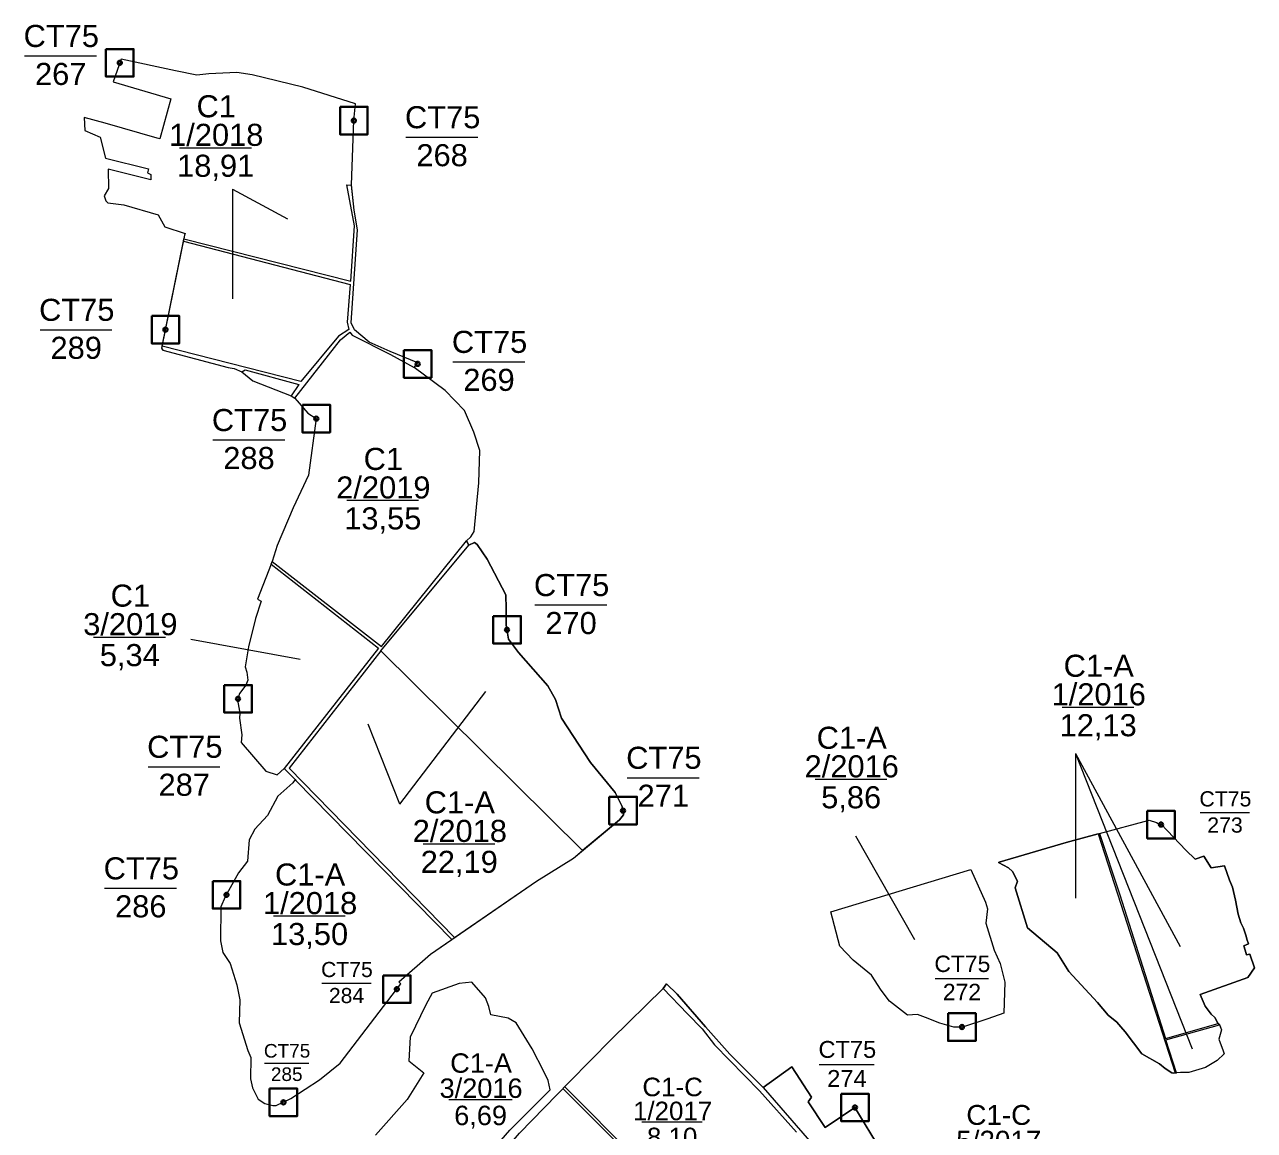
# Model space of a CAD drawing. Header units: metres. Extents: x 419597 to 422398, y 1527925 to 1532056.
# Drawn here: x 419597 to 421827, y 1530051 to 1532056 of the extents above; entities that cross this region are included whole.
import ezdxf
from ezdxf.enums import TextEntityAlignment as Align

# ---------------------------------------------------------------- set-up
doc = ezdxf.new("R2010")
doc.units = ezdxf.units.M
doc.header["$MEASUREMENT"] = 0
doc.layers.add('RanhOne', color=1, linetype='Continuous', lineweight=0)
doc.styles.add('Style-Arial', font='arial.ttf')

# ---------------------------------------------------------------- blocks, each defined once
blk = doc.blocks.new('*U0')
at = {"color": 0, "linetype": 'Continuous', "lineweight": -2, "ltscale": 10, "flags": 128}
blk.add_lwpolyline([(-150, 150), (150, 150), (150, -150), (-150, -150), (-150, 150)], close=True, dxfattribs=at)
at = {"color": 0, "linetype": 'Continuous', "lineweight": -2, "ltscale": 10}
blk.add_circle((-0.02828, 0.016065), 22.5, dxfattribs=at)
blk = doc.blocks.new('*U5')
at = {"layer": 'RanhOne', "color": 3, "linetype": 'Continuous', "lineweight": 13}
blk.add_line((-66.520877, -1.660429), (63.750129, -1.660429), dxfattribs=at)
at = {"layer": 'RanhOne', "color": 3, "linetype": 'Continuous', "lineweight": 13, "style": 'Style-Arial'}
for s, p in [('CT75', (-0.000029, 14.422722)), ('267', (-1.025137, -54.422685))]:
    blk.add_text(s, height=40, dxfattribs=at).set_placement(p, align=Align.CENTER)
blk = doc.blocks.new('*U6')
at = {"layer": 'RanhOne', "color": 3, "linetype": 'Continuous', "lineweight": 13}
blk.add_line((-66.520877, -1.660429), (63.750129, -1.660429), dxfattribs=at)
at = {"layer": 'RanhOne', "color": 3, "linetype": 'Continuous', "lineweight": 13, "style": 'Style-Arial'}
for s, p in [('CT75', (-0.000029, 14.422722)), ('289', (-1.025137, -54.422685))]:
    blk.add_text(s, height=40, dxfattribs=at).set_placement(p, align=Align.CENTER)
blk = doc.blocks.new('*U7')
at = {"layer": 'RanhOne', "color": 3, "linetype": 'Continuous', "lineweight": 13}
blk.add_line((-66.520877, -1.660429), (63.750129, -1.660429), dxfattribs=at)
at = {"layer": 'RanhOne', "color": 3, "linetype": 'Continuous', "lineweight": 13, "style": 'Style-Arial'}
for s, p in [('CT75', (-0.000029, 14.422722)), ('288', (-1.025137, -54.422685))]:
    blk.add_text(s, height=40, dxfattribs=at).set_placement(p, align=Align.CENTER)
blk = doc.blocks.new('*U8')
at = {"layer": 'RanhOne', "color": 3, "linetype": 'Continuous', "lineweight": 13}
blk.add_line((-66.520877, -1.660429), (63.750129, -1.660429), dxfattribs=at)
at = {"layer": 'RanhOne', "color": 3, "linetype": 'Continuous', "lineweight": 13, "style": 'Style-Arial'}
for s, p in [('CT75', (-0.000029, 14.422722)), ('287', (-1.025137, -54.422685))]:
    blk.add_text(s, height=40, dxfattribs=at).set_placement(p, align=Align.CENTER)
blk = doc.blocks.new('*U9')
at = {"layer": 'RanhOne', "color": 3, "linetype": 'Continuous', "lineweight": 13}
blk.add_line((-66.520877, -1.660429), (63.750129, -1.660429), dxfattribs=at)
at = {"layer": 'RanhOne', "color": 3, "linetype": 'Continuous', "lineweight": 13, "style": 'Style-Arial'}
for s, p in [('CT75', (-0.000029, 14.422722)), ('286', (-1.025137, -54.422685))]:
    blk.add_text(s, height=40, dxfattribs=at).set_placement(p, align=Align.CENTER)
blk = doc.blocks.new('*U10')
at = {"layer": 'RanhOne', "color": 3, "linetype": 'Continuous', "lineweight": 13}
blk.add_line((-66.520877, -1.660429), (63.750129, -1.660429), dxfattribs=at)
at = {"layer": 'RanhOne', "color": 3, "linetype": 'Continuous', "lineweight": 13, "style": 'Style-Arial'}
for s, p in [('CT75', (-0.000029, 14.422722)), ('271', (-1.025137, -54.422685))]:
    blk.add_text(s, height=40, dxfattribs=at).set_placement(p, align=Align.CENTER)
blk = doc.blocks.new('*U11')
at = {"layer": 'RanhOne', "color": 3, "linetype": 'Continuous', "lineweight": 13}
blk.add_line((-66.520877, -1.660429), (63.750129, -1.660429), dxfattribs=at)
at = {"layer": 'RanhOne', "color": 3, "linetype": 'Continuous', "lineweight": 13, "style": 'Style-Arial'}
for s, p in [('CT75', (-0.000029, 14.422722)), ('270', (-1.025137, -54.422685))]:
    blk.add_text(s, height=40, dxfattribs=at).set_placement(p, align=Align.CENTER)
blk = doc.blocks.new('*U12')
at = {"layer": 'RanhOne', "color": 3, "linetype": 'Continuous', "lineweight": 13}
blk.add_line((-66.520877, -1.660429), (63.750129, -1.660429), dxfattribs=at)
at = {"layer": 'RanhOne', "color": 3, "linetype": 'Continuous', "lineweight": 13, "style": 'Style-Arial'}
for s, p in [('CT75', (-0.000029, 14.422722)), ('269', (-1.025137, -54.422685))]:
    blk.add_text(s, height=40, dxfattribs=at).set_placement(p, align=Align.CENTER)
blk = doc.blocks.new('*U13')
at = {"layer": 'RanhOne', "color": 3, "linetype": 'Continuous', "lineweight": 13}
blk.add_line((-66.520877, -1.660429), (63.750129, -1.660429), dxfattribs=at)
at = {"layer": 'RanhOne', "color": 3, "linetype": 'Continuous', "lineweight": 13, "style": 'Style-Arial'}
for s, p in [('CT75', (-0.000029, 14.422722)), ('268', (-1.025137, -54.422685))]:
    blk.add_text(s, height=40, dxfattribs=at).set_placement(p, align=Align.CENTER)
blk = doc.blocks.new('*U18')
at = {"layer": 'RanhOne', "color": 3, "linetype": 'Continuous', "lineweight": 13}
blk.add_line((-66.520877, -1.660429), (63.750129, -1.660429), dxfattribs=at)
at = {"layer": 'RanhOne', "color": 3, "linetype": 'Continuous', "lineweight": 13, "style": 'Style-Arial'}
blk.add_text('18,91', height=40, dxfattribs=at).set_placement((-1.025137, -54.422685), align=Align.CENTER)
at = {"layer": 'RanhOne', "color": 3, "linetype": 'Continuous', "lineweight": 13, "insert": (-0.000029, 1.089388), "char_height": 40, "attachment_point": 8, "line_spacing_factor": 0.776524, "style": 'Style-Arial'}
blk.add_mtext('C1\\P1/2018', dxfattribs=at)
blk = doc.blocks.new('*U19')
at = {"layer": 'RanhOne', "color": 3, "linetype": 'Continuous', "lineweight": 13}
blk.add_line((-66.520877, -1.660429), (63.750129, -1.660429), dxfattribs=at)
at = {"layer": 'RanhOne', "color": 3, "linetype": 'Continuous', "lineweight": 13, "style": 'Style-Arial'}
blk.add_text('13,55', height=40, dxfattribs=at).set_placement((-1.025137, -54.422685), align=Align.CENTER)
at = {"layer": 'RanhOne', "color": 3, "linetype": 'Continuous', "lineweight": 13, "insert": (-0.000029, 1.089388), "char_height": 40, "attachment_point": 8, "line_spacing_factor": 0.776524, "style": 'Style-Arial'}
blk.add_mtext('C1\\P2/2019', dxfattribs=at)
blk = doc.blocks.new('*U20')
at = {"layer": 'RanhOne', "color": 3, "linetype": 'Continuous', "lineweight": 13}
blk.add_line((-66.520877, -1.660429), (63.750129, -1.660429), dxfattribs=at)
at = {"layer": 'RanhOne', "color": 3, "linetype": 'Continuous', "lineweight": 13, "style": 'Style-Arial'}
blk.add_text('5,34', height=40, dxfattribs=at).set_placement((-1.025137, -54.422685), align=Align.CENTER)
at = {"layer": 'RanhOne', "color": 3, "linetype": 'Continuous', "lineweight": 13, "insert": (-0.000029, 1.089388), "char_height": 40, "attachment_point": 8, "line_spacing_factor": 0.776524, "style": 'Style-Arial'}
blk.add_mtext('C1\\P3/2019', dxfattribs=at)
blk = doc.blocks.new('*U21')
at = {"layer": 'RanhOne', "color": 3, "linetype": 'Continuous', "lineweight": 13}
blk.add_line((-66.520877, -1.660429), (63.750129, -1.660429), dxfattribs=at)
at = {"layer": 'RanhOne', "color": 3, "linetype": 'Continuous', "lineweight": 13, "style": 'Style-Arial'}
blk.add_text('13,50', height=40, dxfattribs=at).set_placement((-1.025137, -54.422685), align=Align.CENTER)
at = {"layer": 'RanhOne', "color": 3, "linetype": 'Continuous', "lineweight": 13, "insert": (-0.000029, 1.089388), "char_height": 40, "attachment_point": 8, "line_spacing_factor": 0.776524, "style": 'Style-Arial'}
blk.add_mtext('C1-A\\P1/2018', dxfattribs=at)
blk = doc.blocks.new('*U22')
at = {"layer": 'RanhOne', "color": 3, "linetype": 'Continuous', "lineweight": 13}
blk.add_line((-66.520877, -1.660429), (63.750129, -1.660429), dxfattribs=at)
at = {"layer": 'RanhOne', "color": 3, "linetype": 'Continuous', "lineweight": 13, "style": 'Style-Arial'}
blk.add_text('22,19', height=40, dxfattribs=at).set_placement((-1.025137, -54.422685), align=Align.CENTER)
at = {"layer": 'RanhOne', "color": 3, "linetype": 'Continuous', "lineweight": 13, "insert": (-0.000029, 1.089388), "char_height": 40, "attachment_point": 8, "line_spacing_factor": 0.776524, "style": 'Style-Arial'}
blk.add_mtext('C1-A\\P2/2018', dxfattribs=at)
blk = doc.blocks.new('*U23')
at = {"layer": 'RanhOne', "color": 3, "linetype": 'Continuous', "lineweight": 13}
blk.add_line((-66.520877, -1.660429), (63.750129, -1.660429), dxfattribs=at)
at = {"layer": 'RanhOne', "color": 3, "linetype": 'Continuous', "lineweight": 13, "style": 'Style-Arial'}
blk.add_text('12,13', height=40, dxfattribs=at).set_placement((-1.025137, -54.422685), align=Align.CENTER)
at = {"layer": 'RanhOne', "color": 3, "linetype": 'Continuous', "lineweight": 13, "insert": (-0.000029, 1.089388), "char_height": 40, "attachment_point": 8, "line_spacing_factor": 0.776524, "style": 'Style-Arial'}
blk.add_mtext('C1-A\\P1/2016', dxfattribs=at)
blk = doc.blocks.new('*U24')
at = {"layer": 'RanhOne', "color": 3, "linetype": 'Continuous', "lineweight": 13}
blk.add_line((-66.520877, -1.660429), (63.750129, -1.660429), dxfattribs=at)
at = {"layer": 'RanhOne', "color": 3, "linetype": 'Continuous', "lineweight": 13, "style": 'Style-Arial'}
blk.add_text('5,86', height=40, dxfattribs=at).set_placement((-1.025137, -54.422685), align=Align.CENTER)
at = {"layer": 'RanhOne', "color": 3, "linetype": 'Continuous', "lineweight": 13, "insert": (-0.000029, 1.089388), "char_height": 40, "attachment_point": 8, "line_spacing_factor": 0.776524, "style": 'Style-Arial'}
blk.add_mtext('C1-A\\P2/2016', dxfattribs=at)
blk = doc.blocks.new('*U28')
at = {"layer": 'RanhOne', "color": 3, "linetype": 'Continuous', "lineweight": 13}
blk.add_line((-66.520877, -1.660429), (63.750129, -1.660429), dxfattribs=at)
at = {"layer": 'RanhOne', "color": 3, "linetype": 'Continuous', "lineweight": 13, "style": 'Style-Arial'}
blk.add_text('8,10', height=40, dxfattribs=at).set_placement((-1.025137, -54.422685), align=Align.CENTER)
at = {"layer": 'RanhOne', "color": 3, "linetype": 'Continuous', "lineweight": 13, "insert": (-0.000029, 1.089388), "char_height": 40, "attachment_point": 8, "line_spacing_factor": 0.776524, "style": 'Style-Arial'}
blk.add_mtext('C1-C\\P1/2017', dxfattribs=at)
blk = doc.blocks.new('*U30')
at = {"layer": 'RanhOne', "color": 3, "linetype": 'Continuous', "lineweight": 13}
blk.add_line((-66.520877, -1.660429), (63.750129, -1.660429), dxfattribs=at)
at = {"layer": 'RanhOne', "color": 3, "linetype": 'Continuous', "lineweight": 13, "style": 'Style-Arial'}
blk.add_text('5,52', height=40, dxfattribs=at).set_placement((-1.025137, -54.422685), align=Align.CENTER)
at = {"layer": 'RanhOne', "color": 3, "linetype": 'Continuous', "lineweight": 13, "insert": (-0.000029, 1.089388), "char_height": 40, "attachment_point": 8, "line_spacing_factor": 0.776524, "style": 'Style-Arial'}
blk.add_mtext('C1-C\\P5/2017', dxfattribs=at)
blk = doc.blocks.new('*U52')
at = {"layer": 'RanhOne', "color": 3, "linetype": 'Continuous', "lineweight": 13}
blk.add_line((-66.520877, -1.660429), (63.750129, -1.660429), dxfattribs=at)
at = {"layer": 'RanhOne', "color": 3, "linetype": 'Continuous', "lineweight": 13, "style": 'Style-Arial'}
for s, p in [('CT75', (-0.000029, 14.422722)), ('284', (-1.025137, -54.422685))]:
    blk.add_text(s, height=40, dxfattribs=at).set_placement(p, align=Align.CENTER)
blk = doc.blocks.new('*U53')
at = {"layer": 'RanhOne', "color": 3, "linetype": 'Continuous', "lineweight": 13}
blk.add_line((-66.520877, -1.660429), (63.750129, -1.660429), dxfattribs=at)
at = {"layer": 'RanhOne', "color": 3, "linetype": 'Continuous', "lineweight": 13, "style": 'Style-Arial'}
for s, p in [('CT75', (-0.000029, 14.422722)), ('272', (-1.025137, -54.422685))]:
    blk.add_text(s, height=40, dxfattribs=at).set_placement(p, align=Align.CENTER)
blk = doc.blocks.new('*U54')
at = {"layer": 'RanhOne', "color": 3, "linetype": 'Continuous', "lineweight": 13}
blk.add_line((-66.520877, -1.660429), (63.750129, -1.660429), dxfattribs=at)
at = {"layer": 'RanhOne', "color": 3, "linetype": 'Continuous', "lineweight": 13, "style": 'Style-Arial'}
for s, p in [('CT75', (-0.000029, 14.422722)), ('273', (-1.025137, -54.422685))]:
    blk.add_text(s, height=40, dxfattribs=at).set_placement(p, align=Align.CENTER)
blk = doc.blocks.new('*U56')
at = {"layer": 'RanhOne', "color": 3, "linetype": 'Continuous', "lineweight": 13}
blk.add_line((-66.520877, -1.660429), (63.750129, -1.660429), dxfattribs=at)
at = {"layer": 'RanhOne', "color": 3, "linetype": 'Continuous', "lineweight": 13, "style": 'Style-Arial'}
for s, p in [('CT75', (-0.000029, 14.422722)), ('285', (-1.025137, -54.422685))]:
    blk.add_text(s, height=40, dxfattribs=at).set_placement(p, align=Align.CENTER)
blk = doc.blocks.new('*U57')
at = {"layer": 'RanhOne', "color": 3, "linetype": 'Continuous', "lineweight": 13}
blk.add_line((-66.520877, -1.660429), (63.750129, -1.660429), dxfattribs=at)
at = {"layer": 'RanhOne', "color": 3, "linetype": 'Continuous', "lineweight": 13, "style": 'Style-Arial'}
blk.add_text('6,69', height=40, dxfattribs=at).set_placement((-1.025137, -54.422685), align=Align.CENTER)
at = {"layer": 'RanhOne', "color": 3, "linetype": 'Continuous', "lineweight": 13, "insert": (-0.000029, 1.089388), "char_height": 40, "attachment_point": 8, "line_spacing_factor": 0.776524, "style": 'Style-Arial'}
blk.add_mtext('C1-A\\P3/2016', dxfattribs=at)
blk = doc.blocks.new('*U63')
at = {"layer": 'RanhOne', "color": 3, "linetype": 'Continuous', "lineweight": 13}
blk.add_line((-66.520877, -1.660429), (63.750129, -1.660429), dxfattribs=at)
at = {"layer": 'RanhOne', "color": 3, "linetype": 'Continuous', "lineweight": 13, "style": 'Style-Arial'}
for s, p in [('CT75', (-0.000029, 14.422722)), ('274', (-1.025137, -54.422685))]:
    blk.add_text(s, height=40, dxfattribs=at).set_placement(p, align=Align.CENTER)

msp = doc.modelspace()

# ---------------------------------------------------------------- linework, layer by layer
at = {"layer": 'RanhOne', "color": 7, "linetype": 'Continuous', "lineweight": 0}
for p, q in [((419973.677271, 1531757.143096), (420073.598319, 1531703.530494)), ((419973.677271, 1531757.143096), (419973.677271, 1531558.532775)), ((419898.127211, 1530941.683235), (420096.44612, 1530905.433805)), ((420277.357181, 1530642.070601), (420433.026862, 1530846.773264)), ((420277.357181, 1530642.070601), (420219.780723, 1530787.06832)), ((421502.423609, 1530734.108469), (421502.423609, 1530471.833183)), ((421502.423609, 1530734.108469), (421692.212673, 1530384.408088)), ((421502.423609, 1530734.108469), (421713.537287, 1530198.896301)), ((421103.65333, 1530584.846111), (421210.276399, 1530397.202005)), ((420769.86, 1529929.96), (420573.078037, 1530126.732298)), ((420573.092473, 1530126.717862), (420573.203328, 1530126.607013)), ((420778.17, 1529927.68), (420576.261545, 1530130.020534))]:
    msp.add_line(p, q, dxfattribs=at)
at = {"layer": 'RanhOne', "color": 3, "linetype": 'Continuous', "lineweight": 0}
for p, q in [((419846.1364, 1531472.5444), (419884.8743, 1531662.8236)), ((419884.8743, 1531662.8236), (419885.7894, 1531667.3183)), ((420080.236, 1531382.529), (420086.626, 1531378.654)), ((420242.98, 1530920.567), (420402.261, 1531111.914)), ((420397.915, 1531119.55), (420402.261, 1531111.914)), ((420043.9115, 1531077.1388), (420045.9947, 1531082.4896)), ((420242.98, 1530920.567), (420608.3412, 1530558.2781)), ((420067.415, 1530707.02), (420087.2723, 1530686.7898)), ((421546.0203, 1530589.201), (421635.891, 1530613.129)), ((421543.4839, 1530588.5257), (421546.0203, 1530589.201)), ((421543.4839, 1530588.5257), (421682.6614, 1530155.0107)), ((420371.5753, 1530397.1481), (420376.6004, 1530400.603)), ((420754.763, 1530308.266), (420760.83, 1530316.7)), ((420760.83, 1530316.7), (420780.36, 1530298.02)), ((420780.36, 1530298.02), (420831.46, 1530238.76)), ((420831.46, 1530238.76), (420875.53, 1530189.11)), ((420875.53, 1530189.11), (420935.86, 1530128.535)), ((421682.6614, 1530155.0107), (421685.3286, 1530155.2393))]:
    msp.add_line(p, q, dxfattribs=at)
at = {"layer": 'RanhOne', "color": 3, "linetype": 'Continuous', "lineweight": 0, "flags": 128}
for points in [[(420189.5627, 1531764.5018), (420189.502, 1531765.033), (420193.639, 1531881.504), (420196.901, 1531911.956), (420101.3, 1531942.28), (420009.46, 1531964.59), (419981.57, 1531968.64), (419931.27, 1531966.28), (419909.08, 1531963.95), (419870.721, 1531971.688), (419772.1387, 1531992.9524), (419757.769, 1531951.694), (419862.045, 1531921.239), (419842.372, 1531848.2475), (419837.3, 1531849.71), (419742.88, 1531877.13), (419704.9358, 1531887.3758), (419706.152, 1531863.739), (419734.25, 1531851.635), (419743.605, 1531813.467), (419821.79, 1531794.313), (419819.98, 1531786.577), (419825.733, 1531783.755), (419826.099, 1531774.453), (419748.575, 1531793.272), (419748.971, 1531758.696), (419741.493, 1531745.422), (419744.082, 1531736.009), (419748.142, 1531732.338), (419777.016, 1531728.665), (419838.925, 1531710.74), (419851.421, 1531688.932), (419887.9713, 1531676.7158), (419887.17, 1531674.1), (419885.7894, 1531667.3183)], [(419885.7894, 1531667.3183), (420188.573, 1531590.212), (420195.222, 1531691.003), (420181.348, 1531765.046), (420189.5627, 1531764.5018)], [(420303.47, 1531433.8), (420310.05, 1531442.26), (420259.89, 1531462.67), (420221.82, 1531480.09), (420195.24, 1531501.97), (420188.91, 1531514.99), (420200.675, 1531683.774), (420194.709, 1531719.457), (420189.5627, 1531764.5018)], [(419884.8743, 1531662.8236), (420187.066, 1531584.223), (420181.563, 1531515.854), (420185.022, 1531502.588), (420166.086, 1531490.483), (420097.948, 1531408.669), (420000.502, 1531433.434), (419846.1364, 1531472.5444)], [(420086.626, 1531378.654), (420169.914, 1531483.88), (420186.666, 1531497.903), (420191.073, 1531492.636), (420260.214, 1531457.733), (420303.47, 1531433.8)], [(419846.1364, 1531472.5444), (419845.37, 1531468.78), (419846.5735, 1531466.7723), (419847.57, 1531465.11)], [(419847.57, 1531465.11), (419966.11, 1531433.95), (419976.98, 1531432.09), (419990.979, 1531425.956)], [(419990.979, 1531425.956), (419996.622, 1531429.575), (420094.194, 1531402.956), (420080.236, 1531382.529)], [(419990.979, 1531425.956), (420010.671, 1531409.987), (420080.236, 1531382.529)], [(420397.915, 1531119.55), (420406.218, 1531127.238), (420412.254, 1531136.809), (420420.269, 1531224.736), (420422.04, 1531283.31), (420411.58, 1531316.52), (420394.44, 1531356.05), (420359.72, 1531392.07), (420303.47, 1531433.8)], [(420086.626, 1531378.654), (420110.551, 1531351.416), (420125.77, 1531341.57), (420111.8515, 1531238.7038), (420083.798, 1531179.59), (420054.752, 1531111.047), (420045.9947, 1531082.4896)], [(420045.9947, 1531082.4896), (420244.081, 1530927.953), (420397.915, 1531119.55)], [(420402.261, 1531111.914), (420412.465, 1531116.804), (420417.274, 1531113.206), (420435.362, 1531086.672), (420469.521, 1531021.895), (420470.193, 1530996.723), (420470.102, 1530967.355), (420471.424, 1530959.631), (420474.25, 1530941.19), (420492.15, 1530917.04), (420545.58, 1530857.01), (420559.57, 1530831.83), (420570.64, 1530798.48), (420623.18, 1530717.76), (420667.87, 1530663.68), (420680.15, 1530638.08), (420682.9, 1530622.96), (420675.34, 1530614.03), (420608.3412, 1530558.2781)], [(420043.9115, 1531077.1388), (420019.236, 1531013.758), (420026.115, 1531010.025), (420015.48, 1530978.88), (420002.85, 1530927.26), (419996.68, 1530891.35), (419999.61, 1530881.819), (420001.801, 1530867.207), (419998.02, 1530857.91), (419986.84, 1530842.79), (419983.04, 1530830.76), (419985.4854, 1530817.7934), (419987.47, 1530807.27), (419986.82, 1530798.08), (419990.55, 1530768.03), (419989.69, 1530753.89), (420034.25, 1530702.03), (420055.064, 1530695.426), (420067.415, 1530707.02)], [(420043.9115, 1531077.1388), (420238.542, 1530925.265), (420067.415, 1530707.02)], [(420242.98, 1530920.567), (420076.8598, 1530707.4877), (420376.6004, 1530400.603)], [(420087.2723, 1530686.7898), (420083.23, 1530681.15), (420055.92, 1530656.57), (420037.46, 1530621.45), (420014.19, 1530597.138), (420004.39, 1530577.42), (420001.33, 1530538.77), (419984.48, 1530517.64), (419960.736, 1530474.096), (419952.914, 1530456.177), (419951.889, 1530394.804), (419956.138, 1530373.201), (419969.482, 1530353.43), (419981.603, 1530314.666), (419987.449, 1530287.773), (419986.278, 1530245.694), (420001.429, 1530195.57), (420006.845, 1530182.725), (420006.477, 1530144.149), (420010.358, 1530127.746), (420020.548, 1530107.502), (420032.737, 1530099.372), (420046.899, 1530096.084), (420052.983, 1530095.934), (420079.391, 1530108.509), (420131.3399, 1530142.3234), (420169.308, 1530172.98), (420279.137, 1530316.658), (420275.48, 1530320.45), (420332.67, 1530370.4), (420371.5753, 1530397.1481)], [(420087.2723, 1530686.7898), (420088.9658, 1530685.0645), (420371.5753, 1530397.1481)], [(421635.891, 1530613.129), (421649.138, 1530608.87), (421655.997, 1530604.732), (421657.33, 1530605.88)], [(421760.8923, 1530244.9523), (421759.69, 1530246.24), (421754.77, 1530255.53), (421748.42, 1530261.55), (421737.55, 1530275.83), (421728.21, 1530296.95), (421814.83, 1530327.91), (421826.6, 1530345.65), (421818.09, 1530370.63), (421812.3, 1530369.42), (421809.97, 1530377.5), (421807.39, 1530385.71), (421816.1, 1530388.84), (421812.66, 1530397.62), (421811.57, 1530403.19), (421807.01, 1530417.63), (421801.97, 1530427.32), (421797.39, 1530442.62), (421792.484, 1530468.348), (421786.59, 1530491.89), (421781.71, 1530504.34), (421772.45, 1530530.41), (421748.43, 1530526.91), (421734.93, 1530547.98), (421719.37, 1530542.86), (421702.278, 1530558.92), (421657.33, 1530605.88)], [(421543.4839, 1530588.5257), (421485.344, 1530573.046), (421363.693, 1530536.858), (421362.4699, 1530536.5492), (421380.63, 1530526.71), (421388.26, 1530520.08), (421396.82, 1530502.79), (421392.71, 1530490.44), (421415.42, 1530418.23), (421468.74, 1530372.9), (421490.37, 1530338.85), (421542.19, 1530282.51), (421561.62, 1530259.54), (421577.18, 1530246.78), (421584.61, 1530238.32), (421592.38, 1530229.33), (421622.65, 1530189.71), (421654.41, 1530171.42), (421664.79, 1530163), (421676.77, 1530155.2), (421679.62, 1530154.75), (421682.6614, 1530155.0107)], [(421546.0203, 1530589.201), (421582.4337, 1530477.6372), (421665.3808, 1530217.7413), (421760.8923, 1530244.9523)], [(420376.6004, 1530400.603), (420524.81, 1530502.5), (420592, 1530544.68), (420608.3412, 1530558.2781)], [(421374.205, 1530319.865), (421372.37, 1530263.323), (421343.495, 1530253.297), (421297.57, 1530238.24), (421281.74, 1530237.92), (421256.53, 1530245.38), (421230.55, 1530255.82), (421216, 1530260.83), (421197.65, 1530260.03), (421165.29, 1530285.38), (421149.78, 1530304.88), (421132.15, 1530332.38), (421099.28, 1530359.52), (421075.27, 1530384.88), (421058.5412, 1530447.2639), (421312.224, 1530523.863), (421338.869, 1530464.762), (421342.8, 1530452.79), (421339.7, 1530426.51), (421354.95, 1530377.77), (421365.935, 1530353.403), (421374.205, 1530319.865)], [(420549.7606, 1530124.5482), (420546.164, 1530141.443), (420538.294, 1530157.441), (420517.1909, 1530198.6083), (420488.4514, 1530246.0816), (420473.874, 1530254.4829), (420442.05, 1530260.464), (420438.428, 1530275.698), (420432.6572, 1530291.446), (420407.5372, 1530319.843), (420385.013, 1530317.375), (420336.07, 1530299.797), (420324.34, 1530278.479), (420296.221, 1530219.93), (420293.562, 1530177.048), (420321.042, 1530155.041), (420290.47, 1530106.61), (420233.35, 1530041.93)], [(420416.51, 1529957.38), (420454.9741, 1530000), (420494.5097, 1530045.5711), (420584.761, 1530138.801), (420661.027, 1530216.231), (420754.763, 1530308.266), (420798.53, 1530262.439), (420825.311, 1530235.192), (420847.513, 1530206.076), (420929.55, 1530122.611), (420996.254, 1530047.832)], [(421685.3286, 1530155.2393), (421666.2008, 1530215.1717), (421763.1956, 1530242.304)], [(421763.1956, 1530242.304), (421766.89, 1530233.01), (421762.1, 1530216.47), (421769.8, 1530195.17), (421771.83, 1530189.57), (421758.97, 1530177.39), (421738.07, 1530164.61), (421707.46, 1530155.68), (421692.57, 1530155.86), (421685.3286, 1530155.2393)], [(421760.8923, 1530244.9523), (421763.07, 1530242.62), (421763.1956, 1530242.304)], [(420935.86, 1530128.535), (420988.105, 1530165.865), (421023.7047, 1530111.192), (421017.325, 1530102.468), (421048.111, 1530056.122), (421102.045, 1530092.6), (421150.107, 1530013.956), (421164.629, 1530007.763), (421179.408, 1530004.505), (421186.368, 1529980.685)], [(420405.4888, 1529969.2478), (420476.6581, 1530051.4385), (420549.7606, 1530124.5482)], [(420935.86, 1530128.535), (421047.8477, 1530000), (421095.328, 1529945.504), (421112.0756, 1529925.4045)]]:
    msp.add_lwpolyline(points, dxfattribs=at)
at = {"layer": 'RanhOne', "color": 3, "linetype": 'Continuous', "lineweight": 13, "flags": 128}
for points in [[(420682.9, 1530622.96), (420680.15, 1530638.08), (420667.87, 1530663.68), (420623.18, 1530717.76), (420570.64, 1530798.48), (420559.57, 1530831.83), (420545.58, 1530857.01), (420492.15, 1530917.04), (420474.25, 1530941.19), (420471.424, 1530959.631), (420470.102, 1530967.355), (420470.193, 1530996.723), (420469.521, 1531021.895), (420435.362, 1531086.672), (420417.274, 1531113.206), (420412.465, 1531116.804), (420402.261, 1531111.914), (420397.915, 1531119.55), (420406.218, 1531127.238), (420412.254, 1531136.809), (420420.269, 1531224.736), (420422.04, 1531283.31), (420411.58, 1531316.52), (420394.44, 1531356.05), (420359.72, 1531392.07), (420303.47, 1531433.8), (420310.05, 1531442.26), (420259.89, 1531462.67), (420221.82, 1531480.09), (420195.24, 1531501.97), (420188.91, 1531514.99), (420200.675, 1531683.774), (420194.709, 1531719.457), (420189.502, 1531765.033), (420193.639, 1531881.504), (420196.901, 1531911.956), (420101.3, 1531942.28), (420009.46, 1531964.59), (419981.57, 1531968.64), (419931.27, 1531966.28), (419909.08, 1531963.95), (419870.721, 1531971.688), (419772.1387, 1531992.9524), (419757.769, 1531951.694), (419862.045, 1531921.239), (419842.372, 1531848.2475), (419837.3, 1531849.71), (419742.88, 1531877.13), (419704.9358, 1531887.3758), (419706.152, 1531863.739), (419734.25, 1531851.635), (419743.605, 1531813.467), (419821.79, 1531794.313), (419819.98, 1531786.577), (419825.733, 1531783.755), (419826.099, 1531774.453), (419748.575, 1531793.272), (419748.971, 1531758.696), (419741.493, 1531745.422), (419744.082, 1531736.009), (419748.142, 1531732.338), (419777.016, 1531728.665), (419838.925, 1531710.74), (419851.421, 1531688.932), (419887.9713, 1531676.7158), (419887.17, 1531674.1), (419845.37, 1531468.78), (419847.57, 1531465.11), (419966.11, 1531433.95), (419976.98, 1531432.09), (419990.979, 1531425.956), (420010.671, 1531409.987), (420080.236, 1531382.529), (420086.626, 1531378.654), (420110.551, 1531351.416), (420125.77, 1531341.57), (420111.8515, 1531238.7038), (420083.798, 1531179.59), (420054.752, 1531111.047), (420045.9947, 1531082.4896), (420043.9115, 1531077.1388), (420019.236, 1531013.758), (420026.115, 1531010.025), (420015.48, 1530978.88), (420002.85, 1530927.26), (419996.68, 1530891.35), (419999.61, 1530881.819), (420001.801, 1530867.207), (419998.02, 1530857.91), (419986.84, 1530842.79), (419983.04, 1530830.76), (419985.4854, 1530817.7934), (419987.47, 1530807.27), (419986.82, 1530798.08), (419990.55, 1530768.03), (419989.69, 1530753.89), (420034.25, 1530702.03), (420055.064, 1530695.426), (420067.415, 1530707.02), (420087.2723, 1530686.7898), (420083.23, 1530681.15), (420055.92, 1530656.57), (420037.46, 1530621.45), (420014.19, 1530597.138), (420004.39, 1530577.42), (420001.33, 1530538.77), (419984.48, 1530517.64), (419960.736, 1530474.096), (419952.914, 1530456.177), (419951.889, 1530394.804), (419956.138, 1530373.201), (419969.482, 1530353.43), (419981.603, 1530314.666), (419987.449, 1530287.773), (419986.278, 1530245.694), (420001.429, 1530195.57), (420006.845, 1530182.725), (420006.477, 1530144.149), (420010.358, 1530127.746), (420020.548, 1530107.502), (420032.737, 1530099.372), (420046.899, 1530096.084), (420052.983, 1530095.934), (420079.391, 1530108.509), (420131.3399, 1530142.3234), (420169.308, 1530172.98), (420279.137, 1530316.658), (420275.48, 1530320.45), (420332.67, 1530370.4), (420524.81, 1530502.5), (420592, 1530544.68), (420675.34, 1530614.03), (420682.9, 1530622.96)], [(421826.6, 1530345.65), (421814.83, 1530327.91), (421728.21, 1530296.95), (421737.55, 1530275.83), (421748.42, 1530261.55), (421754.77, 1530255.53), (421759.69, 1530246.24), (421763.07, 1530242.62), (421766.89, 1530233.01), (421762.1, 1530216.47), (421769.8, 1530195.17), (421771.83, 1530189.57), (421758.97, 1530177.39), (421738.07, 1530164.61), (421707.46, 1530155.68), (421692.57, 1530155.86), (421679.62, 1530154.75), (421676.77, 1530155.2), (421664.79, 1530163), (421654.41, 1530171.42), (421622.65, 1530189.71), (421592.38, 1530229.33), (421584.61, 1530238.32), (421577.18, 1530246.78), (421561.62, 1530259.54), (421542.19, 1530282.51), (421490.37, 1530338.85), (421468.74, 1530372.9), (421415.42, 1530418.23), (421392.71, 1530490.44), (421396.82, 1530502.79), (421388.26, 1530520.08), (421380.63, 1530526.71), (421362.4699, 1530536.5492), (421363.693, 1530536.858), (421485.344, 1530573.046), (421543.4839, 1530588.5257), (421546.0203, 1530589.201), (421635.891, 1530613.129), (421649.138, 1530608.87), (421655.997, 1530604.732), (421657.33, 1530605.88), (421702.278, 1530558.92), (421719.37, 1530542.86), (421734.93, 1530547.98), (421748.43, 1530526.91), (421772.45, 1530530.41), (421781.71, 1530504.34), (421786.59, 1530491.89), (421792.484, 1530468.348), (421797.39, 1530442.62), (421801.97, 1530427.32), (421807.01, 1530417.63), (421811.57, 1530403.19), (421812.66, 1530397.62), (421816.1, 1530388.84), (421807.39, 1530385.71), (421809.97, 1530377.5), (421812.3, 1530369.42), (421818.09, 1530370.63), (421826.6, 1530345.65)], [(421374.205, 1530319.865), (421372.37, 1530263.323), (421343.495, 1530253.297), (421297.57, 1530238.24), (421281.74, 1530237.92), (421256.53, 1530245.38), (421230.55, 1530255.82), (421216, 1530260.83), (421197.65, 1530260.03), (421165.29, 1530285.38), (421149.78, 1530304.88), (421132.15, 1530332.38), (421099.28, 1530359.52), (421075.27, 1530384.88), (421058.5412, 1530447.2639), (421312.224, 1530523.863), (421338.869, 1530464.762), (421342.8, 1530452.79), (421339.7, 1530426.51), (421354.95, 1530377.77), (421365.935, 1530353.403), (421374.205, 1530319.865)], [(420549.7606, 1530124.5482), (420546.164, 1530141.443), (420538.294, 1530157.441), (420517.1909, 1530198.6083), (420488.4514, 1530246.0816), (420473.874, 1530254.4829), (420442.05, 1530260.464), (420438.428, 1530275.698), (420432.6572, 1530291.446), (420407.5372, 1530319.843), (420385.013, 1530317.375), (420336.07, 1530299.797), (420324.34, 1530278.479), (420296.221, 1530219.93), (420293.562, 1530177.048), (420321.042, 1530155.041), (420290.47, 1530106.61), (420233.35, 1530041.93)], [(421150.107, 1530013.956), (421102.045, 1530092.6), (421048.111, 1530056.122), (421017.325, 1530102.468), (421023.7047, 1530111.192), (420988.105, 1530165.865), (420935.86, 1530128.535), (420875.53, 1530189.11), (420831.46, 1530238.76), (420780.36, 1530298.02), (420760.83, 1530316.7), (420754.763, 1530308.266), (420661.027, 1530216.231), (420584.761, 1530138.801), (420494.5097, 1530045.5711)], [(420405.4888, 1529969.2478), (420476.6581, 1530051.4385), (420549.7606, 1530124.5482)]]:
    msp.add_lwpolyline(points, dxfattribs=at)

# ---------------------------------------------------------------- block references
at = {"layer": 'RanhOne', "color": 3, "linetype": 'Continuous', "lineweight": 13}
for name, p in [('*U5', (419663.487368, 1532000.599018)), ('*U18', (419944.432116, 1531834.105492)), ('*U13', (420354.928581, 1531853.287618)), ('*U6', (419691.562775, 1531504.082773)), ('*U12', (420439.940269, 1531445.985064)), ('*U7', (420004.832636, 1531304.240404)), ('*U19', (420247.40109, 1531194.806818)), ('*U11', (420588.696573, 1531005.068413)), ('*U20', (419788.700483, 1530946.965457)), ('*U23', (421544.387432, 1530819.828605)), ('*U24', (421096.570541, 1530689.224042)), ('*U8', (419887.464933, 1530711.896254)), ('*U10', (420755.981288, 1530691.965596)), ('*U22', (420386.01108, 1530572.169554)), ('*U9', (419808.589958, 1530491.508096)), ('*U21', (420114.622729, 1530441.31477))]:
    msp.add_blockref(name, p, dxfattribs=at)
at = {"layer": 'RanhOne', "color": 3, "linetype": 'Continuous', "lineweight": 30, "ltscale": 1.666667, "xscale": 0.166667, "yscale": 0.166667, "zscale": 0.166667}
for p in [(419769.54, 1531986.295), (420193.854, 1531881.66), (419852.356, 1531502.594), (420309.53, 1531440.504), (420125.771713, 1531341.343323), (420471.642, 1530958.373), (419983.961, 1530833.246), (420681.985, 1530630.658), (421657.258, 1530605.307), (419963.043, 1530477.969), (420271.795, 1530306.848), (421296.319, 1530238.194), (420066.257713, 1530101.744323), (421102.422, 1530092.433)]:
    msp.add_blockref('*U0', p, dxfattribs=at)
at = {"layer": 'RanhOne', "color": 3, "linetype": 'Continuous', "lineweight": 13}
for name, p, xscale, yscale, zscale in [('*U54', (421774.004095, 1530628.205887), 0.689759, 0.689759, 0.689759), ('*U52', (420181.351363, 1530318.935825), 0.685694, 0.685694, 0.685694), ('*U53', (421297.181554, 1530327.323846), 0.742321, 0.742321, 0.742321), ('*U56', (420072.829083, 1530173.950425), 0.615942, 0.615942, 0.615942), ('*U63', (421088.56662, 1530171.323391), 0.76585, 0.76585, 0.76585), ('*U57', (420424.581402, 1530108.303522), 0.880066, 0.880066, 0.880066), ('*U28', (420771.841542, 1530067.900047), 0.840621, 0.840621, 0.840621), ('*U30', (421363.12738, 1530012.636216), 0.902279, 0.902279, 0.902279)]:
    msp.add_blockref(name, p, dxfattribs=dict(at, xscale=xscale, yscale=yscale, zscale=zscale))

doc.saveas('drawing.dxf')
